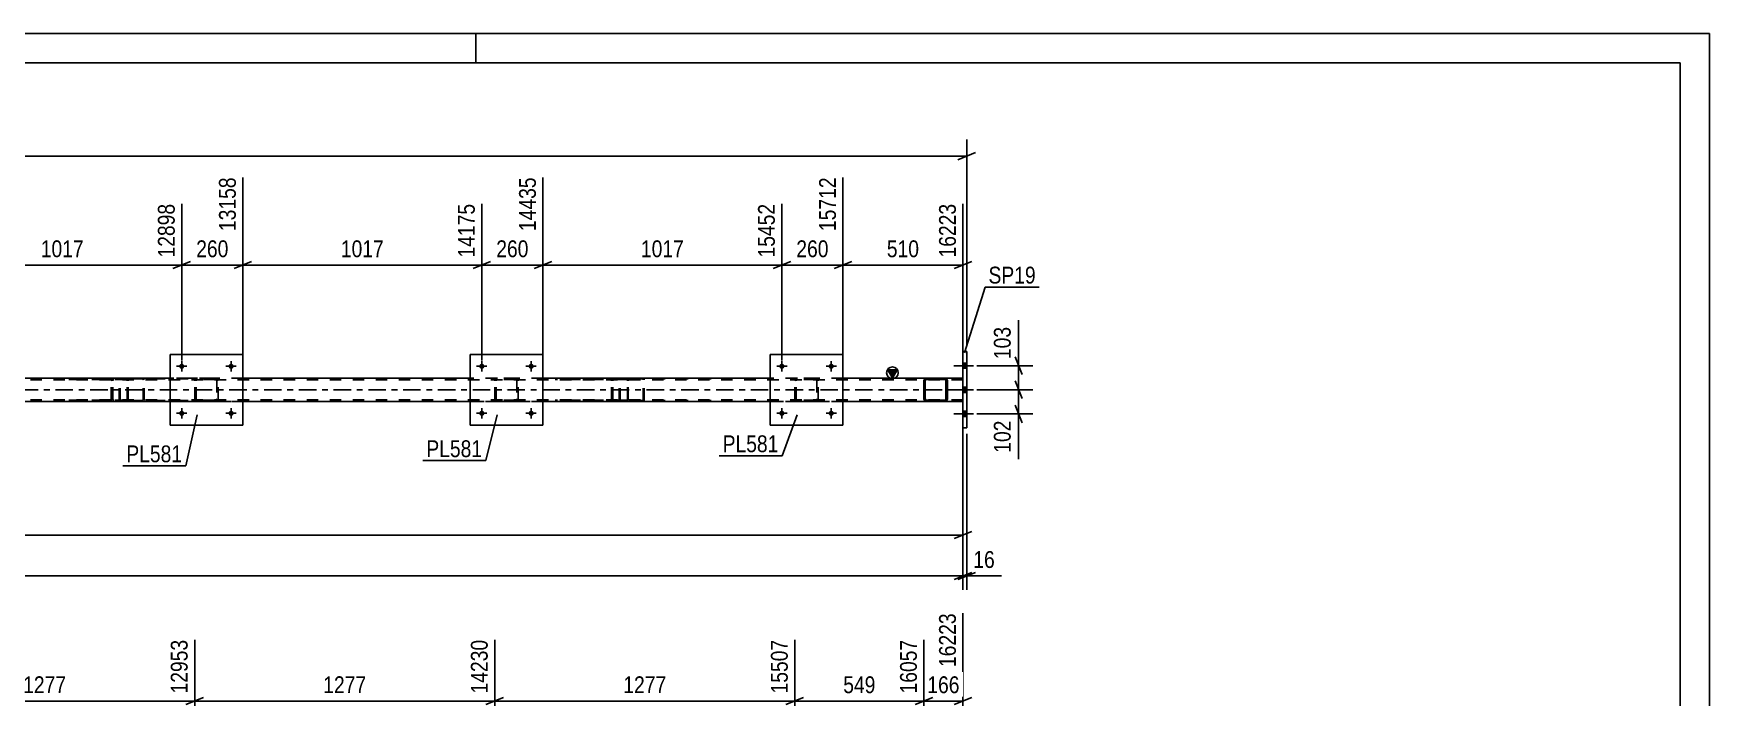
# Model space of a CAD drawing. Header units: millimetres. Extents: x -74 to 767, y -439 to 155.
# Drawn here: x 481.8 to 767.1, y 42 to 155 of the extents above; entities that cross this region are included whole.
import ezdxf

# ---------------------------------------------------------------- set-up
doc = ezdxf.new("R2010")
doc.units = ezdxf.units.MM
doc.linetypes.add('DXK_LINE_DOT2', pattern=[3.9198, 1.9599, -1.9599])
doc.linetypes.add('DXK_LINE_DOT3', pattern=[5.9187, 2.979, -0.9799, 0.9799, -0.9799])
doc.styles.add('Arial Narrow', font='ARIALN.TTF', dxfattribs={"height": 0.2})

# ---------------------------------------------------------------- blocks, each defined once
blk = doc.blocks.new('Unknown-814185030-1135')
at = {"color": 5, "linetype": 'Continuous'}
for p, q in [((767.06, 155), (-73.94, 155)), ((557.06, 150), (557.06, 155)), ((767.06, -439), (767.06, 155)), ((762.06, 150), (-68.94, 150)), ((762.06, -434), (762.06, 150))]:
    blk.add_line(p, q, dxfattribs=at)
blk = doc.blocks.new('Part-814185030-2528 - 2456')
at = {"color": 7, "linetype": 'DXK_LINE_DOT2'}
for p, q in [((611.35, 95.88), (611.39, 96.07)), ((611.39, 96.07), (611.35, 95.88)), ((611.35, 92.84), (611.35, 95.88)), ((611.59, 95.88), (611.61, 95.98)), ((611.59, 92.84), (611.59, 95.88)), ((611.61, 95.98), (611.66, 96.05)), ((611.65, 96.33), (611.83, 96.36)), ((611.83, 96.36), (611.65, 96.33)), ((611.66, 96.05), (611.74, 96.11)), ((611.74, 96.11), (611.83, 96.12)), ((614.87, 96.36), (611.83, 96.36)), ((614.87, 96.12), (611.83, 96.12)), ((614.87, 96.36), (615.06, 96.33)), ((615.06, 96.33), (614.87, 96.36)), ((614.87, 96.12), (614.96, 96.11)), ((614.96, 96.11), (615.04, 96.05)), ((615.04, 96.05), (615.09, 95.98)), ((615.09, 95.98), (615.11, 95.88)), ((615.11, 95.88), (615.11, 92.84)), ((615.32, 96.07), (615.35, 95.88)), ((615.35, 95.88), (615.32, 96.07)), ((615.35, 92.84), (615.35, 95.88)), ((611.39, 92.66), (611.35, 92.84)), ((611.35, 92.84), (611.39, 92.66)), ((611.61, 92.75), (611.59, 92.84)), ((611.66, 92.67), (611.61, 92.75)), ((611.83, 92.36), (611.65, 92.4)), ((611.65, 92.4), (611.83, 92.36)), ((611.74, 92.62), (611.66, 92.67)), ((611.83, 92.6), (611.74, 92.62)), ((614.87, 92.6), (611.83, 92.6)), ((614.87, 92.36), (611.83, 92.36)), ((614.96, 92.62), (614.87, 92.6)), ((615.06, 92.4), (614.87, 92.36)), ((614.87, 92.36), (615.06, 92.4)), ((615.04, 92.67), (614.96, 92.62)), ((615.09, 92.75), (615.04, 92.67)), ((615.11, 92.84), (615.09, 92.75)), ((615.35, 92.84), (615.32, 92.66)), ((615.32, 92.66), (615.35, 92.84))]:
    blk.add_line(p, q, dxfattribs=at)
for centre, start, end in [((611.83, 95.88), 112.5, 157.5), ((611.83, 95.88), 112.5, 157.5), ((614.87, 95.88), 22.5, 67.5), ((614.87, 95.88), 22.5, 67.5), ((611.83, 92.84), 202.5, 247.5), ((611.83, 92.84), 202.5, 247.5), ((614.87, 92.84), 292.5, 337.5), ((614.87, 92.84), 292.5, 337.5)]:
    blk.add_arc(centre, 0.48, start, end, dxfattribs=at)
blk = doc.blocks.new('Part-814185030-2533 - 2456')
at = {"color": 2, "linetype": 'Continuous'}
for p, q in [((568.47, 100.36), (556.07, 100.36)), ((556.07, 100.36), (556.07, 88.36)), ((568.47, 88.36), (568.47, 100.36)), ((556.07, 88.36), (568.47, 88.36))]:
    blk.add_line(p, q, dxfattribs=at)
blk = doc.blocks.new('Part-814185030-2534 - 2456')
at = {"color": 7, "linetype": 'DXK_LINE_DOT2'}
for p, q in [((560.27, 95.88), (560.31, 96.07)), ((560.31, 96.07), (560.27, 95.88)), ((560.27, 92.84), (560.27, 95.88)), ((560.51, 95.88), (560.53, 95.98)), ((560.51, 92.84), (560.51, 95.88)), ((560.53, 95.98), (560.58, 96.05)), ((560.57, 96.33), (560.75, 96.36)), ((560.75, 96.36), (560.57, 96.33)), ((560.58, 96.05), (560.66, 96.11)), ((560.66, 96.11), (560.75, 96.12)), ((563.79, 96.36), (560.75, 96.36)), ((563.79, 96.12), (560.75, 96.12)), ((563.79, 96.36), (563.98, 96.33)), ((563.98, 96.33), (563.79, 96.36)), ((563.79, 96.12), (563.88, 96.11)), ((563.88, 96.11), (563.96, 96.05)), ((563.96, 96.05), (564.01, 95.98)), ((564.01, 95.98), (564.03, 95.88)), ((564.03, 95.88), (564.03, 92.84)), ((564.24, 96.07), (564.27, 95.88)), ((564.27, 95.88), (564.24, 96.07)), ((564.27, 92.84), (564.27, 95.88)), ((560.31, 92.66), (560.27, 92.84)), ((560.27, 92.84), (560.31, 92.66)), ((560.53, 92.75), (560.51, 92.84)), ((560.58, 92.67), (560.53, 92.75)), ((560.75, 92.36), (560.57, 92.4)), ((560.57, 92.4), (560.75, 92.36)), ((560.66, 92.62), (560.58, 92.67)), ((560.75, 92.6), (560.66, 92.62)), ((563.79, 92.6), (560.75, 92.6)), ((563.79, 92.36), (560.75, 92.36)), ((563.88, 92.62), (563.79, 92.6)), ((563.98, 92.4), (563.79, 92.36)), ((563.79, 92.36), (563.98, 92.4)), ((563.96, 92.67), (563.88, 92.62)), ((564.01, 92.75), (563.96, 92.67)), ((564.03, 92.84), (564.01, 92.75)), ((564.27, 92.84), (564.24, 92.66)), ((564.24, 92.66), (564.27, 92.84))]:
    blk.add_line(p, q, dxfattribs=at)
at = {"color": 7, "linetype": 'DXK_LINE_DOT3'}
blk.add_line((562.27, 94.36), (562.27, 94.36), dxfattribs=at)
at = {"color": 7, "linetype": 'DXK_LINE_DOT2'}
for centre, start, end in [((560.75, 95.88), 112.5, 157.5), ((560.75, 95.88), 112.5, 157.5), ((563.79, 95.88), 22.5, 67.5), ((563.79, 95.88), 22.5, 67.5), ((560.75, 92.84), 202.5, 247.5), ((560.75, 92.84), 202.5, 247.5), ((563.79, 92.84), 292.5, 337.5), ((563.79, 92.84), 292.5, 337.5)]:
    blk.add_arc(centre, 0.48, start, end, dxfattribs=at)
blk = doc.blocks.new('Bolt-814185030-2470 - 2456')
at = {"linetype": 'Continuous'}
for points in [[(558.51, 98.36, -1), (557.63, 98.36, -1)], [(566.91, 98.36, -1), (566.03, 98.36, -1)]]:
    blk.add_hatch(color=1, dxfattribs=at).paths.add_polyline_path(points)
at = {"color": 1, "linetype": 'Continuous'}
for p, q in [((557.19, 98.36), (558.95, 98.36)), ((558.07, 99.24), (558.07, 97.48)), ((565.59, 98.36), (567.35, 98.36)), ((566.47, 99.24), (566.47, 97.48))]:
    blk.add_line(p, q, dxfattribs=at)
blk = doc.blocks.new('Bolt-814185030-2471 - 2456')
at = {"linetype": 'Continuous'}
for points in [[(558.51, 90.36, -1), (557.63, 90.36, -1)], [(566.91, 90.36, -1), (566.03, 90.36, -1)]]:
    blk.add_hatch(color=1, dxfattribs=at).paths.add_polyline_path(points)
at = {"color": 1, "linetype": 'Continuous'}
for p, q in [((557.19, 90.36), (558.95, 90.36)), ((558.07, 91.24), (558.07, 89.48)), ((565.59, 90.36), (567.35, 90.36)), ((566.47, 91.24), (566.47, 89.48))]:
    blk.add_line(p, q, dxfattribs=at)
blk = doc.blocks.new('Bolt-814185030-2472 - 2456')
at = {"linetype": 'Continuous'}
for points in [[(507.43, 98.36, -1), (506.55, 98.36, -1)], [(515.83, 98.36, -1), (514.95, 98.36, -1)]]:
    blk.add_hatch(color=1, dxfattribs=at).paths.add_polyline_path(points)
at = {"color": 1, "linetype": 'Continuous'}
for p, q in [((506.11, 98.36), (507.87, 98.36)), ((506.99, 99.24), (506.99, 97.48)), ((514.51, 98.36), (516.27, 98.36)), ((515.39, 99.24), (515.39, 97.48))]:
    blk.add_line(p, q, dxfattribs=at)
blk = doc.blocks.new('Bolt-814185030-2473 - 2456')
at = {"linetype": 'Continuous'}
for points in [[(507.43, 90.36, -1), (506.55, 90.36, -1)], [(515.83, 90.36, -1), (514.95, 90.36, -1)]]:
    blk.add_hatch(color=1, dxfattribs=at).paths.add_polyline_path(points)
at = {"color": 1, "linetype": 'Continuous'}
for p, q in [((506.11, 90.36), (507.87, 90.36)), ((506.99, 91.24), (506.99, 89.48)), ((514.51, 90.36), (516.27, 90.36)), ((515.39, 91.24), (515.39, 89.48))]:
    blk.add_line(p, q, dxfattribs=at)
blk = doc.blocks.new('Part-814185030-2539 - 2456')
at = {"color": 2, "linetype": 'Continuous'}
for p, q in [((517.39, 100.36), (504.99, 100.36)), ((504.99, 100.36), (504.99, 88.36)), ((517.39, 88.36), (517.39, 100.36)), ((504.99, 88.36), (517.39, 88.36))]:
    blk.add_line(p, q, dxfattribs=at)
blk = doc.blocks.new('Part-814185030-2540 - 2456')
at = {"color": 7, "linetype": 'DXK_LINE_DOT2'}
for p, q in [((509.19, 95.88), (509.23, 96.07)), ((509.23, 96.07), (509.19, 95.88)), ((509.19, 92.84), (509.19, 95.88)), ((509.43, 95.88), (509.45, 95.98)), ((509.43, 92.84), (509.43, 95.88)), ((509.45, 95.98), (509.5, 96.05)), ((509.49, 96.33), (509.67, 96.36)), ((509.67, 96.36), (509.49, 96.33)), ((509.5, 96.05), (509.58, 96.11)), ((509.58, 96.11), (509.67, 96.12)), ((512.71, 96.36), (509.67, 96.36)), ((512.71, 96.12), (509.67, 96.12)), ((512.71, 96.36), (512.89, 96.33)), ((512.89, 96.33), (512.71, 96.36)), ((512.71, 96.12), (512.8, 96.11)), ((512.8, 96.11), (512.88, 96.05)), ((512.88, 96.05), (512.93, 95.98)), ((512.93, 95.98), (512.95, 95.88)), ((512.95, 95.88), (512.95, 92.84)), ((513.15, 96.07), (513.19, 95.88)), ((513.19, 95.88), (513.15, 96.07)), ((513.19, 92.84), (513.19, 95.88)), ((509.23, 92.66), (509.19, 92.84)), ((509.19, 92.84), (509.23, 92.66)), ((509.45, 92.75), (509.43, 92.84)), ((509.5, 92.67), (509.45, 92.75)), ((509.67, 92.36), (509.49, 92.4)), ((509.49, 92.4), (509.67, 92.36)), ((509.58, 92.62), (509.5, 92.67)), ((509.67, 92.6), (509.58, 92.62)), ((512.71, 92.6), (509.67, 92.6)), ((512.71, 92.36), (509.67, 92.36)), ((512.8, 92.62), (512.71, 92.6)), ((512.89, 92.4), (512.71, 92.36)), ((512.71, 92.36), (512.89, 92.4)), ((512.88, 92.67), (512.8, 92.62)), ((512.93, 92.75), (512.88, 92.67)), ((512.95, 92.84), (512.93, 92.75)), ((513.19, 92.84), (513.15, 92.66)), ((513.15, 92.66), (513.19, 92.84))]:
    blk.add_line(p, q, dxfattribs=at)
at = {"color": 7, "linetype": 'DXK_LINE_DOT3'}
blk.add_line((511.19, 94.36), (511.19, 94.36), dxfattribs=at)
at = {"color": 7, "linetype": 'DXK_LINE_DOT2'}
for centre, start, end in [((509.67, 95.88), 112.5, 157.5), ((509.67, 95.88), 112.5, 157.5), ((512.71, 95.88), 22.5, 67.5), ((512.71, 95.88), 22.5, 67.5), ((509.67, 92.84), 202.5, 247.5), ((509.67, 92.84), 202.5, 247.5), ((512.71, 92.84), 292.5, 337.5), ((512.71, 92.84), 292.5, 337.5)]:
    blk.add_arc(centre, 0.48, start, end, dxfattribs=at)
blk = doc.blocks.new('Bolt-814185030-2478 - 2456')
at = {"linetype": 'Continuous'}
for points in [[(609.59, 98.36, -1), (608.71, 98.36, -1)], [(617.99, 98.36, -1), (617.11, 98.36, -1)]]:
    blk.add_hatch(color=1, dxfattribs=at).paths.add_polyline_path(points)
at = {"color": 1, "linetype": 'Continuous'}
for p, q in [((608.27, 98.36), (610.03, 98.36)), ((609.15, 99.24), (609.15, 97.48)), ((616.67, 98.36), (618.43, 98.36)), ((617.55, 99.24), (617.55, 97.48))]:
    blk.add_line(p, q, dxfattribs=at)
blk = doc.blocks.new('Part-814185030-2602 - 2456')
at = {"linetype": 'Continuous'}
blk.add_hatch(color=2, dxfattribs=at).paths.add_polyline_path([(627.97, 96.36), (627.17, 97.76), (628.77, 97.76)])
at = {"color": 2, "linetype": 'Continuous'}
for p, q in [((627.97, 96.36), (627.17, 97.76)), ((627.17, 97.76), (628.77, 97.76)), ((628.77, 97.76), (627.97, 96.36)), ((504.99, 96.36), (466.31, 96.36)), ((556.07, 96.36), (517.39, 96.36)), ((607.15, 96.36), (568.47, 96.36)), ((633.81, 96.36), (619.55, 96.36)), ((639.97, 96.36), (636.85, 96.36)), ((504.99, 92.36), (466.31, 92.36)), ((556.07, 92.36), (517.39, 92.36)), ((607.15, 92.36), (568.47, 92.36)), ((633.81, 92.36), (619.55, 92.36)), ((639.97, 92.36), (636.85, 92.36))]:
    blk.add_line(p, q, dxfattribs=at)
at = {"color": 7, "linetype": 'DXK_LINE_DOT2'}
for p, q in [((639.97, 96.04), (35.67, 96.04)), ((517.39, 96.36), (504.99, 96.36)), ((568.47, 96.36), (556.07, 96.36)), ((619.55, 96.36), (607.15, 96.36)), ((636.85, 96.36), (633.81, 96.36)), ((639.97, 92.36), (639.97, 96.36)), ((639.97, 96.36), (639.97, 96.36)), ((639.97, 96.36), (639.97, 92.36)), ((639.97, 96.36), (639.97, 96.36)), ((639.97, 96.04), (639.97, 96.04)), ((639.97, 92.68), (35.67, 92.68)), ((636.85, 92.36), (45.27, 92.36)), ((517.39, 92.36), (504.99, 92.36)), ((568.47, 92.36), (556.07, 92.36)), ((619.55, 92.36), (607.15, 92.36)), ((639.97, 92.68), (639.97, 92.68)), ((639.97, 92.36), (639.97, 92.36)), ((639.97, 92.36), (639.97, 92.36))]:
    blk.add_line(p, q, dxfattribs=at)
at = {"color": 7, "linetype": 'DXK_LINE_DOT3'}
blk.add_line((35.67, 94.36), (639.97, 94.36), dxfattribs=at)
at = {"color": 2, "linetype": 'Continuous'}
blk.add_circle((627.97, 97.26), 1, dxfattribs=at)
blk = doc.blocks.new('Bolt-814185030-2479 - 2456')
at = {"linetype": 'Continuous'}
for points in [[(609.59, 90.36, -1), (608.71, 90.36, -1)], [(617.99, 90.36, -1), (617.11, 90.36, -1)]]:
    blk.add_hatch(color=1, dxfattribs=at).paths.add_polyline_path(points)
at = {"color": 1, "linetype": 'Continuous'}
for p, q in [((608.27, 90.36), (610.03, 90.36)), ((609.15, 91.24), (609.15, 89.48)), ((616.67, 90.36), (618.43, 90.36)), ((617.55, 91.24), (617.55, 89.48))]:
    blk.add_line(p, q, dxfattribs=at)
blk = doc.blocks.new('Part-814185030-2631 - 2456')
at = {"color": 7, "linetype": 'DXK_LINE_DOT2'}
for p, q in [((496.34, 96.17), (496.31, 96.04)), ((496.31, 92.68), (496.31, 96.04)), ((496.48, 96.04), (496.49, 96.11)), ((496.48, 92.68), (496.48, 96.04)), ((496.49, 96.11), (496.53, 96.16)), ((496.65, 96.36), (496.52, 96.34)), ((496.53, 96.16), (496.59, 96.19)), ((496.59, 96.19), (496.65, 96.2)), ((511.98, 96.36), (496.65, 96.36)), ((511.98, 96.2), (496.65, 96.2)), ((500.36, 96.34), (500.23, 96.36)), ((500.23, 96.2), (500.29, 96.19)), ((500.29, 96.19), (500.32, 96.18)), ((500.32, 96.18), (500.35, 96.16)), ((500.35, 96.16), (500.38, 96.11)), ((500.38, 96.11), (500.4, 96.04)), ((500.4, 92.68), (500.4, 96.04)), ((500.57, 96.04), (500.54, 96.17)), ((500.57, 92.68), (500.57, 96.04)), ((496.31, 92.68), (496.34, 92.56)), ((496.49, 92.62), (496.48, 92.68)), ((496.53, 92.57), (496.49, 92.62)), ((496.52, 92.39), (496.65, 92.36)), ((496.59, 92.54), (496.53, 92.57)), ((496.65, 92.52), (496.59, 92.54)), ((511.98, 92.52), (496.65, 92.52)), ((511.98, 92.36), (496.65, 92.36)), ((500.23, 92.52), (500.29, 92.54)), ((500.23, 92.36), (500.36, 92.39)), ((500.29, 92.54), (500.32, 92.55)), ((500.32, 92.55), (500.35, 92.57)), ((500.38, 92.62), (500.35, 92.57)), ((500.4, 92.68), (500.38, 92.62)), ((500.54, 92.56), (500.57, 92.68))]:
    blk.add_line(p, q, dxfattribs=at)
for centre, start, end in [((496.64, 96.03), 110.7583, 155.68), ((500.24, 96.03), 24.32, 69.2417), ((496.64, 92.7), 204.32, 249.2417)]:
    blk.add_arc(centre, 0.331, start, end, dxfattribs=at)
blk = doc.blocks.new('Part-814185030-2557 - 2456')
at = {"color": 2, "linetype": 'Continuous'}
for p, q in [((619.55, 100.36), (607.15, 100.36)), ((607.15, 100.36), (607.15, 88.36)), ((619.55, 88.36), (619.55, 100.36)), ((607.15, 88.36), (619.55, 88.36))]:
    blk.add_line(p, q, dxfattribs=at)
blk = doc.blocks.new('Part-814185030-2558 - 2456')
at = {"color": 2, "linetype": 'Continuous'}
for p, q in [((633.37, 96.07), (633.33, 95.88)), ((633.33, 95.88), (633.33, 92.84)), ((633.59, 95.98), (633.57, 95.88)), ((633.57, 95.88), (633.57, 92.84)), ((633.64, 96.05), (633.59, 95.98)), ((633.81, 96.36), (633.62, 96.33)), ((633.72, 96.11), (633.64, 96.05)), ((633.81, 96.12), (633.72, 96.11)), ((636.85, 96.36), (633.81, 96.36)), ((636.85, 96.12), (633.81, 96.12)), ((637.03, 96.33), (636.85, 96.36)), ((636.94, 96.11), (636.85, 96.12)), ((637.02, 96.05), (636.94, 96.11)), ((637.07, 95.98), (637.02, 96.05)), ((637.09, 95.88), (637.07, 95.98)), ((637.09, 92.84), (637.09, 95.88)), ((637.33, 95.88), (637.29, 96.07)), ((637.33, 92.84), (637.33, 95.88)), ((633.33, 92.84), (633.37, 92.66)), ((633.57, 92.84), (633.59, 92.75)), ((633.59, 92.75), (633.64, 92.67)), ((633.62, 92.4), (633.81, 92.36)), ((633.64, 92.67), (633.72, 92.62)), ((633.72, 92.62), (633.81, 92.6)), ((636.85, 92.6), (633.81, 92.6)), ((636.85, 92.36), (633.81, 92.36)), ((636.85, 92.6), (636.94, 92.62)), ((636.85, 92.36), (637.03, 92.4)), ((636.94, 92.62), (637.02, 92.67)), ((637.02, 92.67), (637.07, 92.75)), ((637.07, 92.75), (637.09, 92.84)), ((637.29, 92.66), (637.33, 92.84))]:
    blk.add_line(p, q, dxfattribs=at)
at = {"color": 7, "linetype": 'DXK_LINE_DOT2'}
for p, q in [((633.33, 95.88), (633.37, 96.07)), ((633.62, 96.33), (633.81, 96.36)), ((636.85, 96.36), (637.03, 96.33)), ((637.29, 96.07), (637.33, 95.88)), ((633.37, 92.66), (633.33, 92.84)), ((633.81, 92.36), (633.62, 92.4)), ((637.03, 92.4), (636.85, 92.36)), ((637.33, 92.84), (637.29, 92.66))]:
    blk.add_line(p, q, dxfattribs=at)
at = {"color": 7, "linetype": 'DXK_LINE_DOT3'}
blk.add_line((635.33, 94.36), (635.33, 94.36), dxfattribs=at)
at = {"color": 2, "linetype": 'Continuous'}
for centre, start, end in [((633.81, 95.88), 112.5, 157.5), ((636.85, 95.88), 22.5, 67.5), ((633.81, 92.84), 202.5, 247.5), ((636.85, 92.84), 292.5, 337.5)]:
    blk.add_arc(centre, 0.48, start, end, dxfattribs=at)
at = {"color": 7, "linetype": 'DXK_LINE_DOT2'}
for centre, start, end in [((633.81, 95.88), 112.5, 157.5), ((636.85, 95.88), 22.5, 67.5), ((633.81, 92.84), 202.5, 247.5), ((636.85, 92.84), 292.5, 337.5)]:
    blk.add_arc(centre, 0.48, start, end, dxfattribs=at)
blk = doc.blocks.new('Bolt-814185030-2605 - 2456')
at = {"linetype": 'Continuous'}
for points in [[(640.61, 98.02), (640.61, 98.9), (639.97, 98.9), (639.97, 98.02)], [(640.61, 98.02), (640.61, 98.9), (639.97, 98.9), (639.97, 98.02)], [(640.61, 98.02), (640.61, 98.9), (639.97, 98.9), (639.97, 98.02)], [(640.61, 93.92), (640.61, 94.8), (639.97, 94.8), (639.97, 93.92)], [(640.61, 93.92), (640.61, 94.8), (639.97, 94.8), (639.97, 93.92)], [(640.61, 89.82), (640.61, 90.7), (639.97, 90.7), (639.97, 89.82)], [(640.61, 89.82), (640.61, 90.7), (639.97, 90.7), (639.97, 89.82)], [(640.61, 89.82), (640.61, 90.7), (639.97, 90.7), (639.97, 89.82)]]:
    blk.add_hatch(color=1, dxfattribs=at).paths.add_polyline_path(points)
at = {"color": 1, "linetype": 'Continuous'}
for p, q in [((641.77, 98.46), (638.45, 98.46)), ((641.77, 98.46), (638.45, 98.46)), ((641.77, 98.46), (638.45, 98.46)), ((640.61, 98.9), (639.97, 98.9)), ((640.61, 98.9), (639.97, 98.9)), ((640.61, 98.9), (639.97, 98.9)), ((640.61, 98.02), (639.97, 98.02)), ((640.61, 98.02), (639.97, 98.02)), ((640.61, 98.02), (639.97, 98.02)), ((641.77, 94.36), (638.45, 94.36)), ((641.77, 94.36), (638.45, 94.36)), ((640.61, 94.8), (639.97, 94.8)), ((640.61, 94.8), (639.97, 94.8)), ((640.61, 93.92), (639.97, 93.92)), ((640.61, 93.92), (639.97, 93.92)), ((641.77, 90.26), (638.45, 90.26)), ((641.77, 90.26), (638.45, 90.26)), ((641.77, 90.26), (638.45, 90.26)), ((640.61, 90.7), (639.97, 90.7)), ((640.61, 90.7), (639.97, 90.7)), ((640.61, 90.7), (639.97, 90.7)), ((640.61, 89.82), (639.97, 89.82)), ((640.61, 89.82), (639.97, 89.82)), ((640.61, 89.82), (639.97, 89.82))]:
    blk.add_line(p, q, dxfattribs=at)
blk = doc.blocks.new('Part-814185030-2650 - 2456')
at = {"color": 7, "linetype": 'DXK_LINE_DOT2'}
for p, q in [((581.47, 96.17), (581.44, 96.04)), ((581.44, 92.68), (581.44, 96.04)), ((581.61, 96.04), (581.63, 96.11)), ((581.61, 92.68), (581.61, 96.04)), ((581.63, 96.11), (581.66, 96.16)), ((581.78, 96.36), (581.65, 96.34)), ((581.66, 96.16), (581.72, 96.19)), ((581.72, 96.19), (581.78, 96.2)), ((597.11, 96.36), (581.78, 96.36)), ((597.11, 96.2), (581.78, 96.2)), ((585.49, 96.34), (585.36, 96.36)), ((585.36, 96.2), (585.43, 96.19)), ((585.43, 96.19), (585.45, 96.18)), ((585.45, 96.18), (585.48, 96.16)), ((585.48, 96.16), (585.52, 96.11)), ((585.52, 96.11), (585.53, 96.04)), ((585.53, 92.68), (585.53, 96.04)), ((585.7, 96.04), (585.68, 96.17)), ((585.7, 92.68), (585.7, 96.04)), ((581.44, 92.68), (581.47, 92.56)), ((581.63, 92.62), (581.61, 92.68)), ((581.66, 92.57), (581.63, 92.62)), ((581.65, 92.39), (581.78, 92.36)), ((581.72, 92.54), (581.66, 92.57)), ((581.78, 92.52), (581.72, 92.54)), ((597.11, 92.52), (581.78, 92.52)), ((597.11, 92.36), (581.78, 92.36)), ((585.36, 92.52), (585.43, 92.54)), ((585.36, 92.36), (585.49, 92.39)), ((585.43, 92.54), (585.45, 92.55)), ((585.45, 92.55), (585.48, 92.57)), ((585.52, 92.62), (585.48, 92.57)), ((585.53, 92.68), (585.52, 92.62)), ((585.68, 92.56), (585.7, 92.68))]:
    blk.add_line(p, q, dxfattribs=at)
for centre, start, end in [((581.77, 96.03), 110.7583, 155.68), ((585.37, 96.03), 24.32, 69.2417), ((581.77, 92.7), 204.32, 249.2417)]:
    blk.add_arc(centre, 0.331, start, end, dxfattribs=at)
blk = doc.blocks.new('Part-814185030-2652 - 2456')
at = {"color": 7, "linetype": 'DXK_LINE_DOT2'}
for p, q in [((582.72, 96.36), (570.56, 96.36)), ((582.72, 96.12), (570.56, 96.12)), ((580.15, 96.02), (580.13, 95.88)), ((580.13, 92.84), (580.13, 95.88)), ((580.16, 96.07), (580.15, 96.02)), ((580.38, 95.88), (580.4, 95.98)), ((580.38, 92.84), (580.38, 95.88)), ((580.4, 95.98), (580.45, 96.05)), ((580.63, 96.36), (580.44, 96.33)), ((580.45, 96.05), (580.53, 96.11)), ((580.53, 96.11), (580.63, 96.12)), ((581.44, 96.12), (581.44, 96.36)), ((582.82, 96.33), (582.72, 96.36)), ((582.72, 96.12), (582.77, 96.11)), ((582.77, 96.11), (582.82, 96.05)), ((582.91, 96.22), (582.82, 96.33)), ((582.82, 96.05), (582.85, 95.98)), ((582.85, 95.98), (582.86, 95.88)), ((582.86, 92.84), (582.86, 95.88)), ((582.97, 96.07), (582.91, 96.22)), ((582.99, 95.88), (582.97, 96.07)), ((582.99, 92.84), (582.99, 95.88)), ((582.72, 92.6), (570.56, 92.6)), ((582.72, 92.36), (570.56, 92.36)), ((580.13, 92.84), (580.14, 92.76)), ((580.14, 92.76), (580.16, 92.66)), ((580.4, 92.75), (580.38, 92.84)), ((580.45, 92.67), (580.4, 92.75)), ((580.44, 92.4), (580.63, 92.36)), ((580.53, 92.62), (580.45, 92.67)), ((580.63, 92.6), (580.53, 92.62)), ((581.44, 92.36), (581.44, 92.6)), ((582.77, 92.62), (582.72, 92.6)), ((582.72, 92.36), (582.82, 92.4)), ((582.82, 92.67), (582.77, 92.62)), ((582.85, 92.75), (582.82, 92.67)), ((582.82, 92.4), (582.91, 92.5)), ((582.86, 92.84), (582.85, 92.75)), ((582.91, 92.5), (582.92, 92.54)), ((582.92, 92.54), (582.97, 92.66)), ((582.97, 92.66), (582.99, 92.84))]:
    blk.add_line(p, q, dxfattribs=at)
for centre, start, end in [((580.61, 95.87), 111.1941, 156.1506), ((580.61, 92.86), 203.8494, 248.8059)]:
    blk.add_arc(centre, 0.492, start, end, dxfattribs=at)
blk = doc.blocks.new('Part-814185030-2659 - 2456')
at = {"color": 7, "linetype": 'DXK_LINE_DOT2'}
for p, q in [((497.59, 96.36), (485.43, 96.36)), ((497.59, 96.12), (485.43, 96.12)), ((495.02, 96.02), (494.99, 95.88)), ((494.99, 92.84), (494.99, 95.88)), ((495.03, 96.07), (495.02, 96.02)), ((495.24, 95.88), (495.26, 95.98)), ((495.24, 92.84), (495.24, 95.88)), ((495.26, 95.98), (495.32, 96.05)), ((495.5, 96.36), (495.3, 96.33)), ((495.32, 96.05), (495.4, 96.11)), ((495.4, 96.11), (495.5, 96.12)), ((496.31, 96.12), (496.31, 96.36)), ((497.69, 96.33), (497.59, 96.36)), ((497.59, 96.12), (497.64, 96.11)), ((497.64, 96.11), (497.68, 96.05)), ((497.68, 96.05), (497.71, 95.98)), ((497.78, 96.22), (497.69, 96.33)), ((497.71, 95.98), (497.72, 95.88)), ((497.72, 92.84), (497.72, 95.88)), ((497.84, 96.07), (497.78, 96.22)), ((497.86, 95.88), (497.84, 96.07)), ((497.86, 92.84), (497.86, 95.88)), ((497.59, 92.6), (485.43, 92.6)), ((497.59, 92.36), (485.43, 92.36)), ((494.99, 92.84), (495.01, 92.76)), ((495.01, 92.76), (495.03, 92.66)), ((495.26, 92.75), (495.24, 92.84)), ((495.32, 92.67), (495.26, 92.75)), ((495.3, 92.4), (495.5, 92.36)), ((495.4, 92.62), (495.32, 92.67)), ((495.5, 92.6), (495.4, 92.62)), ((496.31, 92.36), (496.31, 92.6)), ((497.64, 92.62), (497.59, 92.6)), ((497.59, 92.36), (497.69, 92.4)), ((497.68, 92.67), (497.64, 92.62)), ((497.71, 92.75), (497.68, 92.67)), ((497.69, 92.4), (497.78, 92.5)), ((497.72, 92.84), (497.71, 92.75)), ((497.78, 92.5), (497.79, 92.54)), ((497.79, 92.54), (497.84, 92.66)), ((497.84, 92.66), (497.86, 92.84))]:
    blk.add_line(p, q, dxfattribs=at)
for centre, start, end in [((495.48, 95.87), 111.1941, 156.1506), ((495.48, 92.86), 203.8494, 248.8059)]:
    blk.add_arc(centre, 0.492, start, end, dxfattribs=at)
blk = doc.blocks.new('Part-814185030-2670 - 2456')
at = {"color": 2, "linetype": 'Continuous'}
for p, q in [((639.97, 100.86), (639.97, 100.86)), ((639.97, 100.86), (640.61, 100.86)), ((639.97, 100.86), (639.97, 87.86)), ((640.61, 87.86), (640.61, 100.86)), ((639.97, 87.86), (639.97, 87.86)), ((639.97, 87.86), (640.61, 87.86))]:
    blk.add_line(p, q, dxfattribs=at)
at = {"color": 7, "linetype": 'DXK_LINE_DOT2'}
for p, q in [((639.97, 100.86), (639.97, 87.86)), ((640.61, 100.86), (640.61, 100.86)), ((640.61, 100.86), (640.61, 87.86)), ((640.61, 87.86), (640.61, 87.86))]:
    blk.add_line(p, q, dxfattribs=at)
blk = doc.blocks.new('StraightDimension-814185030-11959 - 2456')
at = {"color": 7, "linetype": 'Continuous'}
for p, q in [((642.33, 94.36), (651.85, 94.36)), ((648.85, 95.86), (650.05, 92.86)), ((649.45, 90.26), (649.45, 94.36)), ((650.05, 88.76), (648.85, 91.76)), ((642.33, 90.26), (651.85, 90.26))]:
    blk.add_line(p, q, dxfattribs=at)
at = {"color": 0}
blk.add_wipeout([(648.7, 89.74), (644.5, 89.74), (644.5, 83.05), (648.7, 83.05)], dxfattribs=at)
at = {"color": 7, "linetype": 'Continuous'}
blk.add_line((649.45, 90.26), (649.45, 82.53), dxfattribs=at)
blk.add_line((649.45, 90.26), (649.45, 82.53), dxfattribs=at)
at = {"color": 3, "style": 'Arial Narrow'}
blk.add_text('102', height=2.863, rotation=90.0002, dxfattribs=at).set_placement((648.1, 83.65))
blk = doc.blocks.new('StraightDimension-814185030-11353 - 2456')
at = {"color": 7, "linetype": 'Continuous'}
for p, q in [((466.31, 97.36), (466.31, 130.52)), ((506.99, 99.36), (506.99, 126.02)), ((467.81, 116.18), (464.81, 114.98)), ((466.31, 115.58), (506.99, 115.58)), ((505.49, 114.98), (508.49, 116.18))]:
    blk.add_line(p, q, dxfattribs=at)
at = {"color": 0, "linetype": 'Continuous'}
blk.add_wipeout([(506.39, 126.62), (502.19, 126.62), (502.19, 116.28), (506.39, 116.28)], dxfattribs=at)
at = {"color": 0}
blk.add_wipeout([(490.91, 116.33), (490.91, 120.53), (482.39, 120.53), (482.39, 116.33)], dxfattribs=at)
at = {"color": 3, "linetype": 'Continuous', "style": 'Arial Narrow'}
blk.add_text('12898', height=2.863, rotation=90.0002, dxfattribs=at).set_placement((505.79, 116.88))
at = {"color": 3, "style": 'Arial Narrow'}
blk.add_text('1017', height=2.863, dxfattribs=at).set_placement((482.99, 116.93))
blk = doc.blocks.new('StraightDimension-814185030-11347 - 2456')
at = {"color": 7, "linetype": 'Continuous'}
for p, q in [((619.55, 97.36), (619.55, 130.52)), ((639.97, 97.36), (639.97, 126.02)), ((621.05, 116.18), (618.05, 114.98)), ((619.55, 115.58), (639.97, 115.58)), ((638.47, 114.98), (641.47, 116.18))]:
    blk.add_line(p, q, dxfattribs=at)
at = {"color": 0, "linetype": 'Continuous'}
blk.add_wipeout([(639.37, 126.62), (635.17, 126.62), (635.17, 116.28), (639.37, 116.28)], dxfattribs=at)
at = {"color": 0}
blk.add_wipeout([(633.1, 116.33), (633.1, 120.53), (626.42, 120.53), (626.42, 116.33)], dxfattribs=at)
at = {"color": 3, "linetype": 'Continuous', "style": 'Arial Narrow'}
blk.add_text('16223', height=2.863, rotation=90.0002, dxfattribs=at).set_placement((638.77, 116.88))
at = {"color": 3, "style": 'Arial Narrow'}
blk.add_text('510', height=2.863, dxfattribs=at).set_placement((627.02, 116.93))
blk = doc.blocks.new('StraightDimension-814185030-2793 - 2456')
at = {"color": 7, "linetype": 'Continuous'}
for p, q in [((639.97, 86.86), (639.97, 60.29)), ((640.61, 86.86), (640.61, 60.29)), ((638.47, 62.09), (641.47, 63.29)), ((642.11, 63.29), (639.11, 62.09)), ((639.97, 62.69), (640.61, 62.69))]:
    blk.add_line(p, q, dxfattribs=at)
at = {"color": 0}
blk.add_wipeout([(645.99, 63.44), (645.99, 67.64), (641.14, 67.64), (641.14, 63.44)], dxfattribs=at)
at = {"color": 7, "linetype": 'Continuous'}
blk.add_line((640.61, 62.69), (646.52, 62.69), dxfattribs=at)
blk.add_line((640.61, 62.69), (646.52, 62.69), dxfattribs=at)
at = {"color": 3, "style": 'Arial Narrow'}
blk.add_text('16', height=2.863, dxfattribs=at).set_placement((641.74, 64.04))
blk = doc.blocks.new('StraightDimension-814185030-2803 - 2456')
at = {"color": 7, "linetype": 'Continuous'}
for p, q in [((639.97, 86.86), (639.97, 60.29)), ((638.47, 62.09), (641.47, 63.29)), ((10.44, 62.69), (639.97, 62.69))]:
    blk.add_line(p, q, dxfattribs=at)
blk = doc.blocks.new('StraightDimension-814185030-2931 - 2456')
at = {"color": 7, "linetype": 'Continuous'}
for p, q in [((640.61, 101.86), (640.61, 136.97)), ((9.8, 134.12), (640.61, 134.12)), ((639.11, 133.52), (642.11, 134.72))]:
    blk.add_line(p, q, dxfattribs=at)
blk = doc.blocks.new('StraightDimension-814185030-2954 - 2456')
at = {"color": 7, "linetype": 'Continuous'}
for p, q in [((639.97, 91.36), (639.97, 67.23)), ((74.46, 69.63), (639.97, 69.63)), ((638.47, 69.03), (641.47, 70.23))]:
    blk.add_line(p, q, dxfattribs=at)
blk = doc.blocks.new('StraightDimension-814185030-11348 - 2456')
at = {"color": 7, "linetype": 'Continuous'}
for p, q in [((619.55, 97.36), (619.55, 130.52)), ((609.15, 99.36), (609.15, 126.02)), ((607.65, 114.98), (610.65, 116.18)), ((609.15, 115.58), (619.55, 115.58)), ((621.05, 116.18), (618.05, 114.98))]:
    blk.add_line(p, q, dxfattribs=at)
at = {"color": 0}
blk.add_wipeout([(617.69, 116.33), (617.69, 120.53), (611.01, 120.53), (611.01, 116.33)], dxfattribs=at)
at = {"color": 0, "linetype": 'Continuous'}
blk.add_wipeout([(618.95, 131.12), (614.75, 131.12), (614.75, 120.78), (618.95, 120.78)], dxfattribs=at)
at = {"color": 3, "linetype": 'Continuous', "style": 'Arial Narrow'}
blk.add_text('15712', height=2.863, rotation=90.0002, dxfattribs=at).set_placement((618.35, 121.38))
at = {"color": 3, "style": 'Arial Narrow'}
blk.add_text('260', height=2.863, dxfattribs=at).set_placement((611.61, 116.93))
blk = doc.blocks.new('StraightDimension-814185030-11349 - 2456')
at = {"color": 7, "linetype": 'Continuous'}
for p, q in [((568.47, 97.36), (568.47, 130.52)), ((609.15, 99.36), (609.15, 126.02)), ((569.97, 116.18), (566.97, 114.98)), ((568.47, 115.58), (609.15, 115.58)), ((607.65, 114.98), (610.65, 116.18))]:
    blk.add_line(p, q, dxfattribs=at)
at = {"color": 0, "linetype": 'Continuous'}
blk.add_wipeout([(608.55, 126.62), (604.35, 126.62), (604.35, 116.28), (608.55, 116.28)], dxfattribs=at)
at = {"color": 0}
blk.add_wipeout([(593.07, 116.33), (593.07, 120.53), (584.56, 120.53), (584.56, 116.33)], dxfattribs=at)
at = {"color": 3, "linetype": 'Continuous', "style": 'Arial Narrow'}
blk.add_text('15452', height=2.863, rotation=90.0002, dxfattribs=at).set_placement((607.95, 116.88))
at = {"color": 3, "style": 'Arial Narrow'}
blk.add_text('1017', height=2.863, dxfattribs=at).set_placement((585.16, 116.93))
blk = doc.blocks.new('StraightDimension-814185030-11350 - 2456')
at = {"color": 7, "linetype": 'Continuous'}
for p, q in [((568.47, 97.36), (568.47, 130.52)), ((558.07, 99.36), (558.07, 126.02)), ((556.57, 114.98), (559.57, 116.18)), ((558.07, 115.58), (568.47, 115.58)), ((569.97, 116.18), (566.97, 114.98))]:
    blk.add_line(p, q, dxfattribs=at)
at = {"color": 0}
blk.add_wipeout([(566.61, 116.33), (566.61, 120.53), (559.93, 120.53), (559.93, 116.33)], dxfattribs=at)
at = {"color": 0, "linetype": 'Continuous'}
blk.add_wipeout([(567.87, 131.12), (563.67, 131.12), (563.67, 120.78), (567.87, 120.78)], dxfattribs=at)
at = {"color": 3, "linetype": 'Continuous', "style": 'Arial Narrow'}
blk.add_text('14435', height=2.863, rotation=90.0002, dxfattribs=at).set_placement((567.27, 121.38))
at = {"color": 3, "style": 'Arial Narrow'}
blk.add_text('260', height=2.863, dxfattribs=at).set_placement((560.53, 116.93))
blk = doc.blocks.new('StraightDimension-814185030-11351 - 2456')
at = {"color": 7, "linetype": 'Continuous'}
for p, q in [((517.39, 97.36), (517.39, 130.52)), ((558.07, 99.36), (558.07, 126.02)), ((518.89, 116.18), (515.89, 114.98)), ((517.39, 115.58), (558.07, 115.58)), ((556.57, 114.98), (559.57, 116.18))]:
    blk.add_line(p, q, dxfattribs=at)
at = {"color": 0, "linetype": 'Continuous'}
blk.add_wipeout([(557.47, 126.62), (553.27, 126.62), (553.27, 116.28), (557.47, 116.28)], dxfattribs=at)
at = {"color": 0}
blk.add_wipeout([(541.99, 116.33), (541.99, 120.53), (533.48, 120.53), (533.48, 116.33)], dxfattribs=at)
at = {"color": 3, "linetype": 'Continuous', "style": 'Arial Narrow'}
blk.add_text('14175', height=2.863, rotation=90.0002, dxfattribs=at).set_placement((556.87, 116.88))
at = {"color": 3, "style": 'Arial Narrow'}
blk.add_text('1017', height=2.863, dxfattribs=at).set_placement((534.08, 116.93))
blk = doc.blocks.new('StraightDimension-814185030-11352 - 2456')
at = {"color": 7, "linetype": 'Continuous'}
for p, q in [((517.39, 97.36), (517.39, 130.52)), ((506.99, 99.36), (506.99, 126.02)), ((505.49, 114.98), (508.49, 116.18)), ((506.99, 115.58), (517.39, 115.58)), ((518.89, 116.18), (515.89, 114.98))]:
    blk.add_line(p, q, dxfattribs=at)
at = {"color": 0}
blk.add_wipeout([(515.53, 116.33), (515.53, 120.53), (508.85, 120.53), (508.85, 116.33)], dxfattribs=at)
at = {"color": 0, "linetype": 'Continuous'}
blk.add_wipeout([(516.79, 131.12), (512.59, 131.12), (512.59, 120.78), (516.79, 120.78)], dxfattribs=at)
at = {"color": 3, "linetype": 'Continuous', "style": 'Arial Narrow'}
blk.add_text('13158', height=2.863, rotation=90.0002, dxfattribs=at).set_placement((516.19, 121.38))
at = {"color": 3, "style": 'Arial Narrow'}
blk.add_text('260', height=2.863, dxfattribs=at).set_placement((509.45, 116.93))
blk = doc.blocks.new('StraightDimension-814185030-11958 - 2456')
at = {"color": 7, "linetype": 'Continuous'}
for p, q in [((648.85, 99.96), (650.05, 96.96)), ((642.33, 98.46), (651.85, 98.46)), ((649.45, 94.36), (649.45, 98.46)), ((642.33, 94.36), (651.85, 94.36)), ((650.05, 92.86), (648.85, 95.86))]:
    blk.add_line(p, q, dxfattribs=at)
at = {"color": 0}
blk.add_wipeout([(648.7, 105.67), (644.5, 105.67), (644.5, 98.99), (648.7, 98.99)], dxfattribs=at)
at = {"color": 7, "linetype": 'Continuous'}
blk.add_line((649.45, 98.46), (649.45, 106.2), dxfattribs=at)
blk.add_line((649.45, 98.46), (649.45, 106.2), dxfattribs=at)
at = {"color": 3, "style": 'Arial Narrow'}
blk.add_text('103', height=2.863, rotation=90.0002, dxfattribs=at).set_placement((648.1, 99.59))
blk = doc.blocks.new('StraightDimension-814185030-9999 - 3452')
at = {"color": 7, "linetype": 'Continuous'}
for p, q in [((639.97, 3), (639.97, 56.32)), ((633.33, 11.8), (633.33, 51.82)), ((631.83, 40.78), (634.83, 41.98)), ((633.33, 41.38), (639.97, 41.38)), ((641.47, 41.98), (638.47, 40.78))]:
    blk.add_line(p, q, dxfattribs=at)
at = {"color": 0}
blk.add_wipeout([(639.99, 42.13), (639.99, 46.33), (633.31, 46.33), (633.31, 42.13)], dxfattribs=at)
at = {"color": 0, "linetype": 'Continuous'}
blk.add_wipeout([(639.37, 56.92), (635.17, 56.92), (635.17, 46.58), (639.37, 46.58)], dxfattribs=at)
at = {"color": 3, "linetype": 'Continuous', "style": 'Arial Narrow'}
blk.add_text('16223', height=2.863, rotation=90.0002, dxfattribs=at).set_placement((638.77, 47.18))
at = {"color": 3, "style": 'Arial Narrow'}
blk.add_text('166', height=2.863, dxfattribs=at).set_placement((633.91, 42.73))
blk = doc.blocks.new('StraightDimension-814185030-10000 - 3452')
at = {"color": 7, "linetype": 'Continuous'}
for p, q in [((611.35, 10.61), (611.35, 51.82)), ((633.33, 11.8), (633.33, 51.82)), ((612.85, 41.98), (609.85, 40.78)), ((611.35, 41.38), (633.33, 41.38)), ((631.83, 40.78), (634.83, 41.98))]:
    blk.add_line(p, q, dxfattribs=at)
at = {"color": 0, "linetype": 'Continuous'}
blk.add_wipeout([(632.73, 52.42), (628.53, 52.42), (628.53, 42.08), (632.73, 42.08)], dxfattribs=at)
at = {"color": 0}
blk.add_wipeout([(625.68, 42.13), (625.68, 46.33), (619, 46.33), (619, 42.13)], dxfattribs=at)
at = {"color": 3, "linetype": 'Continuous', "style": 'Arial Narrow'}
blk.add_text('16057', height=2.863, rotation=90.0002, dxfattribs=at).set_placement((632.13, 42.68))
at = {"color": 3, "style": 'Arial Narrow'}
blk.add_text('549', height=2.863, dxfattribs=at).set_placement((619.6, 42.73))
blk = doc.blocks.new('StraightDimension-814185030-10001 - 3452')
at = {"color": 7, "linetype": 'Continuous'}
for p, q in [((560.27, 10.84), (560.27, 51.82)), ((611.35, 10.61), (611.35, 51.82)), ((561.77, 41.98), (558.77, 40.78)), ((560.27, 41.38), (611.35, 41.38)), ((609.85, 40.78), (612.85, 41.98))]:
    blk.add_line(p, q, dxfattribs=at)
at = {"color": 0, "linetype": 'Continuous'}
blk.add_wipeout([(610.75, 52.42), (606.55, 52.42), (606.55, 42.08), (610.75, 42.08)], dxfattribs=at)
at = {"color": 0}
blk.add_wipeout([(590.07, 42.13), (590.07, 46.33), (581.56, 46.33), (581.56, 42.13)], dxfattribs=at)
at = {"color": 3, "linetype": 'Continuous', "style": 'Arial Narrow'}
blk.add_text('15507', height=2.863, rotation=90.0002, dxfattribs=at).set_placement((610.15, 42.68))
at = {"color": 3, "style": 'Arial Narrow'}
blk.add_text('1277', height=2.863, dxfattribs=at).set_placement((582.16, 42.73))
blk = doc.blocks.new('StraightDimension-814185030-10002 - 3452')
at = {"color": 7, "linetype": 'Continuous'}
for p, q in [((509.19, 10.84), (509.19, 51.82)), ((560.27, 10.84), (560.27, 51.82)), ((510.69, 41.98), (507.69, 40.78)), ((509.19, 41.38), (560.27, 41.38)), ((558.77, 40.78), (561.77, 41.98))]:
    blk.add_line(p, q, dxfattribs=at)
at = {"color": 0, "linetype": 'Continuous'}
blk.add_wipeout([(559.67, 52.42), (555.47, 52.42), (555.47, 42.08), (559.67, 42.08)], dxfattribs=at)
at = {"color": 0}
blk.add_wipeout([(538.99, 42.13), (538.99, 46.33), (530.48, 46.33), (530.48, 42.13)], dxfattribs=at)
at = {"color": 3, "linetype": 'Continuous', "style": 'Arial Narrow'}
blk.add_text('14230', height=2.863, rotation=90.0002, dxfattribs=at).set_placement((559.07, 42.68))
at = {"color": 3, "style": 'Arial Narrow'}
blk.add_text('1277', height=2.863, dxfattribs=at).set_placement((531.08, 42.73))
blk = doc.blocks.new('StraightDimension-814185030-10003 - 3452')
at = {"color": 7, "linetype": 'Continuous'}
for p, q in [((458.11, 10.84), (458.11, 51.82)), ((509.19, 10.84), (509.19, 51.82)), ((459.61, 41.98), (456.61, 40.78)), ((458.11, 41.38), (509.19, 41.38)), ((507.69, 40.78), (510.69, 41.98))]:
    blk.add_line(p, q, dxfattribs=at)
at = {"color": 0, "linetype": 'Continuous'}
blk.add_wipeout([(508.59, 52.42), (504.39, 52.42), (504.39, 42.08), (508.59, 42.08)], dxfattribs=at)
at = {"color": 0}
blk.add_wipeout([(487.91, 42.13), (487.91, 46.33), (479.39, 46.33), (479.39, 42.13)], dxfattribs=at)
at = {"color": 3, "linetype": 'Continuous', "style": 'Arial Narrow'}
blk.add_text('12953', height=2.863, rotation=90.0002, dxfattribs=at).set_placement((507.99, 42.68))
at = {"color": 3, "style": 'Arial Narrow'}
blk.add_text('1277', height=2.863, dxfattribs=at).set_placement((479.99, 42.73))
blk = doc.blocks.new('Mark-814185030-2529 - 2456')
at = {"color": 0}
blk.add_wipeout([(558.13, 82.9), (558.13, 85.9), (548.63, 85.9), (548.63, 82.9)], dxfattribs=at)
blk.add_wipeout([(558.13, 82.9), (558.13, 85.9), (548.63, 85.9), (548.63, 82.9)], dxfattribs=at)
at = {"color": 30, "linetype": 'Continuous'}
for p in [(560.67, 90.08), (548.03, 82.3)]:
    blk.add_line(p, (558.73, 82.3), dxfattribs=at)
at = {"color": 3, "style": 'Arial Narrow'}
blk.add_text('PL581', height=2.863, dxfattribs=at).set_placement((548.63, 82.9))
blk = doc.blocks.new('Mark-814185030-2535 - 2456')
at = {"color": 0}
blk.add_wipeout([(507.06, 82.03), (507.06, 85.03), (497.56, 85.03), (497.56, 82.03)], dxfattribs=at)
blk.add_wipeout([(507.06, 82.03), (507.06, 85.03), (497.56, 85.03), (497.56, 82.03)], dxfattribs=at)
at = {"color": 30, "linetype": 'Continuous'}
for p in [(509.59, 90.08), (496.96, 81.43)]:
    blk.add_line(p, (507.66, 81.43), dxfattribs=at)
at = {"color": 3, "style": 'Arial Narrow'}
blk.add_text('PL581', height=2.863, dxfattribs=at).set_placement((497.56, 82.03))
blk = doc.blocks.new('Mark-814185030-2553 - 2456')
at = {"color": 0}
blk.add_wipeout([(608.58, 83.74), (608.58, 86.74), (599.07, 86.74), (599.07, 83.74)], dxfattribs=at)
blk.add_wipeout([(608.58, 83.74), (608.58, 86.74), (599.07, 86.74), (599.07, 83.74)], dxfattribs=at)
at = {"color": 30, "linetype": 'Continuous'}
for p in [(611.75, 90.08), (598.47, 83.14)]:
    blk.add_line(p, (609.18, 83.14), dxfattribs=at)
at = {"color": 3, "style": 'Arial Narrow'}
blk.add_text('PL581', height=2.863, dxfattribs=at).set_placement((599.07, 83.74))
blk = doc.blocks.new('Mark-814185030-2666 - 2456')
at = {"color": 0}
blk.add_wipeout([(652.36, 112.45), (652.36, 115.45), (644.33, 115.45), (644.33, 112.45)], dxfattribs=at)
blk.add_wipeout([(652.36, 112.45), (652.36, 115.45), (644.33, 115.45), (644.33, 112.45)], dxfattribs=at)
at = {"color": 30, "linetype": 'Continuous'}
for p, q in [((640.25, 100.64), (643.73, 111.85)), ((643.73, 111.85), (652.96, 111.85))]:
    blk.add_line(p, q, dxfattribs=at)
at = {"color": 3, "style": 'Arial Narrow'}
blk.add_text('SP19', height=2.863, dxfattribs=at).set_placement((644.33, 112.45))

msp = doc.modelspace()

# ---------------------------------------------------------------- block references
for name in ['Unknown-814185030-1135', 'Part-814185030-2539 - 2456', 'Part-814185030-2533 - 2456', 'Part-814185030-2557 - 2456', 'Part-814185030-2670 - 2456', 'Part-814185030-2602 - 2456', 'Bolt-814185030-2472 - 2456', 'Bolt-814185030-2470 - 2456', 'Bolt-814185030-2478 - 2456', 'Bolt-814185030-2605 - 2456', 'Part-814185030-2659 - 2456', 'Part-814185030-2631 - 2456', 'Part-814185030-2540 - 2456', 'Part-814185030-2534 - 2456', 'Part-814185030-2652 - 2456', 'Part-814185030-2650 - 2456', 'Part-814185030-2528 - 2456', 'Part-814185030-2558 - 2456', 'Bolt-814185030-2473 - 2456', 'Bolt-814185030-2471 - 2456', 'Bolt-814185030-2479 - 2456']:
    msp.add_blockref(name, (0, 0))

# ---------------------------------------------------------------- next in the draw order: block references
for name in ['StraightDimension-814185030-11353 - 2456', 'StraightDimension-814185030-11347 - 2456', 'StraightDimension-814185030-11959 - 2456', 'StraightDimension-814185030-9999 - 3452']:
    msp.add_blockref(name, (0, 0))

# ---------------------------------------------------------------- next in the draw order: block references
for name in ['StraightDimension-814185030-2931 - 2456', 'StraightDimension-814185030-2793 - 2456', 'StraightDimension-814185030-10000 - 3452']:
    msp.add_blockref(name, (0, 0))

# ---------------------------------------------------------------- next in the draw order: block references
for name in ['StraightDimension-814185030-11348 - 2456', 'StraightDimension-814185030-11958 - 2456', 'StraightDimension-814185030-2803 - 2456', 'StraightDimension-814185030-10001 - 3452']:
    msp.add_blockref(name, (0, 0))

# ---------------------------------------------------------------- next in the draw order: block references
for name in ['StraightDimension-814185030-11349 - 2456', 'Mark-814185030-2666 - 2456', 'StraightDimension-814185030-2954 - 2456', 'StraightDimension-814185030-10002 - 3452']:
    msp.add_blockref(name, (0, 0))

# ---------------------------------------------------------------- next in the draw order: block references
for name in ['StraightDimension-814185030-11350 - 2456', 'Mark-814185030-2535 - 2456', 'Mark-814185030-2529 - 2456', 'Mark-814185030-2553 - 2456', 'StraightDimension-814185030-10003 - 3452']:
    msp.add_blockref(name, (0, 0))

# ---------------------------------------------------------------- next in the draw order: block references
msp.add_blockref('StraightDimension-814185030-11351 - 2456', (0, 0))

# ---------------------------------------------------------------- next in the draw order: block references
msp.add_blockref('StraightDimension-814185030-11352 - 2456', (0, 0))

doc.saveas('drawing.dxf')
